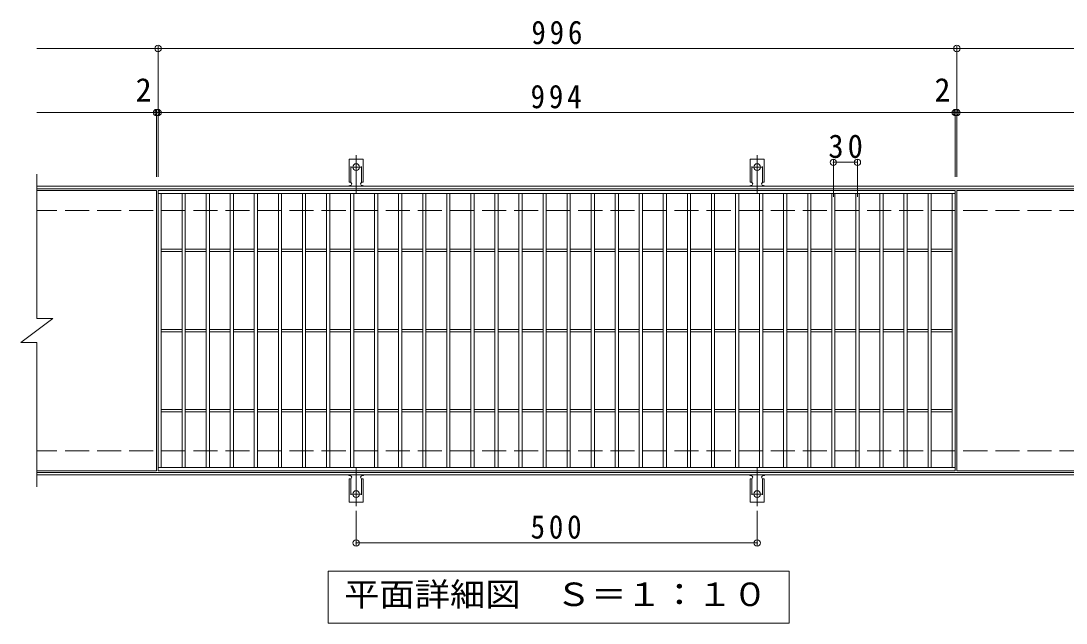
# Model space of a CAD drawing. Units: millimetres on the paper, enlarged 2 times, with parts at other scales. Extents: x -301 to 338, y -274 to 220.
# Drawn here: x -136.6 to 124, y 69.5 to 219.8 of the extents above; entities that cross this region are included whole.
import ezdxf
from ezdxf.enums import TextEntityAlignment as Align

# ---------------------------------------------------------------- set-up
doc = ezdxf.new("R2010")
doc.units = ezdxf.units.MM
doc.header["$LTSCALE"] = 2
doc.header["$PDMODE"] = 32
doc.header["$PDSIZE"] = 1.6
for name, pattern in [('CHAIN2', [12, 9, -1, 1, -1]), ('DASHED2', [3, 2, -1]), ('DASHED3', [4, 3, -1])]:
    doc.linetypes.add(name, pattern=pattern)
for name, color, linetype, lineweight in [('C-1', 2, 'Continuous', 9), ('C-2', 3, 'Continuous', 9), ('C-4', 7, 'Continuous', 9), ('C-5', 7, 'Continuous', 9), ('C-A', 3, 'Continuous', 9)]:
    doc.layers.add(name, color=color, linetype=linetype, lineweight=lineweight)
doc.styles.add('ＭＳ ゴシック', font='')
doc.styles.get('ＭＳ ゴシック').set_extended_font_data('MS Gothic')

msp = doc.modelspace()

# ---------------------------------------------------------------- linework, layer by layer
at = {"layer": 'C-1'}
for p, q in [((128.4, 178.487), (-132.6, 178.487)), ((128.4, 177.887), (-132.6, 177.887)), ((128.4, 107.087), (-132.6, 107.086)), ((128.4, 106.487), (-132.6, 106.486))]:
    msp.add_line(p, q, dxfattribs=at)
at = {"layer": 'C-1', "linetype": 'DASHED3'}
for p, q in [((128.4, 172.486), (-132.6, 172.486)), ((128.4, 112.487), (-132.6, 112.486))]:
    msp.add_line(p, q, dxfattribs=at)
at = {"layer": 'C-2'}
for p, q in [((-132.6, 181.487), (-132.6, 145.487)), ((-102.8, 177.486), (-132.6, 177.486)), ((-102.8, 177.486), (-102.8, 107.486)), ((96.4, 177.486), (96.4, 107.486)), ((96.8, 177.487), (96.8, 107.486)), ((128.4, 177.487), (96.8, 177.487)), ((-102.4, 176.686), (96.4, 176.686)), ((-101.6, 108.286), (-101.6, 176.686)), ((-96.4, 108.286), (-96.4, 176.686)), ((-95.6, 108.286), (-95.6, 176.686)), ((-90.4, 108.286), (-90.4, 176.686)), ((-89.6, 108.286), (-89.6, 176.686)), ((-84.4, 108.286), (-84.4, 176.686)), ((-83.6, 108.286), (-83.6, 176.686)), ((-78.4, 108.286), (-78.4, 176.686)), ((-77.6, 108.286), (-77.6, 176.686)), ((-72.4, 108.286), (-72.4, 176.686)), ((-71.6, 108.286), (-71.6, 176.686)), ((-66.4, 108.286), (-66.4, 176.686)), ((-65.6, 108.286), (-65.6, 176.686)), ((-60.4, 108.286), (-60.4, 176.686)), ((-59.6, 108.286), (-59.6, 176.686)), ((-54.4, 108.286), (-54.4, 176.686)), ((-53.6, 108.286), (-53.6, 176.686)), ((-48.4, 108.286), (-48.4, 176.686)), ((-47.6, 108.286), (-47.6, 176.686)), ((-42.4, 108.286), (-42.4, 176.686)), ((-41.6, 108.286), (-41.6, 176.686)), ((-36.4, 108.286), (-36.4, 176.686)), ((-35.6, 108.286), (-35.6, 176.686)), ((-30.4, 108.286), (-30.4, 176.686)), ((-29.6, 108.286), (-29.6, 176.686)), ((-24.4, 108.286), (-24.4, 176.686)), ((-23.6, 108.286), (-23.6, 176.686)), ((-18.4, 108.286), (-18.4, 176.686)), ((-17.6, 108.286), (-17.6, 176.686)), ((-12.4, 108.286), (-12.4, 176.686)), ((-11.6, 108.286), (-11.6, 176.686)), ((-6.4, 108.286), (-6.4, 176.686)), ((-5.6, 108.286), (-5.6, 176.686)), ((-0.4, 108.286), (-0.4, 176.686)), ((0.4, 108.286), (0.4, 176.686)), ((5.6, 108.286), (5.6, 176.686)), ((6.4, 108.286), (6.4, 176.686)), ((11.6, 108.286), (11.6, 176.686)), ((12.4, 108.286), (12.4, 176.686)), ((17.6, 108.286), (17.6, 176.686)), ((18.4, 108.286), (18.4, 176.686)), ((23.6, 108.286), (23.6, 176.686)), ((24.4, 108.286), (24.4, 176.686)), ((29.6, 108.286), (29.6, 176.686)), ((30.4, 108.286), (30.4, 176.686)), ((35.6, 108.286), (35.6, 176.686)), ((36.4, 108.286), (36.4, 176.686)), ((41.6, 108.286), (41.6, 176.686)), ((42.4, 108.286), (42.4, 176.686)), ((47.6, 108.286), (47.6, 176.686)), ((48.4, 108.286), (48.4, 176.686)), ((53.6, 108.286), (53.6, 176.686)), ((54.4, 108.286), (54.4, 176.686)), ((59.6, 108.286), (59.6, 176.686)), ((60.4, 108.286), (60.4, 176.686)), ((65.6, 108.286), (65.6, 176.686)), ((66.4, 108.286), (66.4, 176.686)), ((71.6, 108.286), (71.6, 176.686)), ((72.4, 108.286), (72.4, 176.686)), ((77.6, 108.286), (77.6, 176.686)), ((78.4, 108.286), (78.4, 176.686)), ((83.6, 108.286), (83.6, 176.686)), ((84.4, 108.286), (84.4, 176.686)), ((89.6, 108.286), (89.6, 176.686)), ((90.4, 108.286), (90.4, 176.686)), ((95.6, 108.286), (95.6, 176.686)), ((-101.6, 162.786), (-96.4, 162.786)), ((-101.6, 162.186), (-96.4, 162.186)), ((-95.6, 162.786), (-90.4, 162.786)), ((-95.6, 162.186), (-90.4, 162.186)), ((-89.6, 162.786), (-84.4, 162.786)), ((-89.6, 162.186), (-84.4, 162.186)), ((-83.6, 162.786), (-78.4, 162.786)), ((-83.6, 162.186), (-78.4, 162.186)), ((-77.6, 162.786), (-72.4, 162.786)), ((-77.6, 162.186), (-72.4, 162.186)), ((-71.6, 162.786), (-66.4, 162.786)), ((-71.6, 162.186), (-66.4, 162.186)), ((-65.6, 162.786), (-60.4, 162.786)), ((-65.6, 162.186), (-60.4, 162.186)), ((-59.6, 162.786), (-54.4, 162.786)), ((-59.6, 162.186), (-54.4, 162.186)), ((-53.6, 162.786), (-48.4, 162.786)), ((-53.6, 162.186), (-48.4, 162.186)), ((-47.6, 162.786), (-42.4, 162.786)), ((-47.6, 162.186), (-42.4, 162.186)), ((-41.6, 162.786), (-36.4, 162.786)), ((-41.6, 162.186), (-36.4, 162.186)), ((-35.6, 162.786), (-30.4, 162.786)), ((-35.6, 162.186), (-30.4, 162.186)), ((-29.6, 162.786), (-24.4, 162.786)), ((-29.6, 162.186), (-24.4, 162.186)), ((-23.6, 162.786), (-18.4, 162.786)), ((-23.6, 162.186), (-18.4, 162.186)), ((-17.6, 162.786), (-12.4, 162.786)), ((-17.6, 162.186), (-12.4, 162.186)), ((-11.6, 162.786), (-6.4, 162.786)), ((-11.6, 162.186), (-6.4, 162.186)), ((-5.6, 162.786), (-0.4, 162.786)), ((-5.6, 162.186), (-0.4, 162.186)), ((0.4, 162.786), (5.6, 162.786)), ((0.4, 162.186), (5.6, 162.186)), ((6.4, 162.786), (11.6, 162.786)), ((6.4, 162.186), (11.6, 162.186)), ((12.4, 162.786), (17.6, 162.786)), ((12.4, 162.186), (17.6, 162.186)), ((18.4, 162.786), (23.6, 162.786)), ((18.4, 162.186), (23.6, 162.186)), ((24.4, 162.786), (29.6, 162.786)), ((24.4, 162.186), (29.6, 162.186)), ((30.4, 162.786), (35.6, 162.786)), ((30.4, 162.186), (35.6, 162.186)), ((36.4, 162.786), (41.6, 162.786)), ((36.4, 162.186), (41.6, 162.186)), ((42.4, 162.786), (47.6, 162.786)), ((42.4, 162.186), (47.6, 162.186)), ((48.4, 162.786), (53.6, 162.786)), ((48.4, 162.186), (53.6, 162.186)), ((54.4, 162.786), (59.6, 162.786)), ((54.4, 162.186), (59.6, 162.186)), ((60.4, 162.786), (65.6, 162.786)), ((60.4, 162.186), (65.6, 162.186)), ((66.4, 162.786), (71.6, 162.786)), ((66.4, 162.186), (71.6, 162.186)), ((72.4, 162.786), (77.6, 162.786)), ((72.4, 162.186), (77.6, 162.186)), ((78.4, 162.786), (83.6, 162.786)), ((78.4, 162.186), (83.6, 162.186)), ((84.4, 162.786), (89.6, 162.786)), ((84.4, 162.186), (89.6, 162.186)), ((90.4, 162.786), (95.6, 162.786)), ((90.4, 162.186), (95.6, 162.186)), ((-136.6, 139.486), (-128.6, 145.487)), ((-132.6, 145.487), (-128.6, 145.487)), ((-101.6, 142.786), (-96.4, 142.786)), ((-101.6, 142.186), (-96.4, 142.186)), ((-95.6, 142.786), (-90.4, 142.786)), ((-95.6, 142.186), (-90.4, 142.186)), ((-89.6, 142.786), (-84.4, 142.786)), ((-89.6, 142.186), (-84.4, 142.186)), ((-83.6, 142.786), (-78.4, 142.786)), ((-83.6, 142.186), (-78.4, 142.186)), ((-77.6, 142.786), (-72.4, 142.786)), ((-77.6, 142.186), (-72.4, 142.186)), ((-71.6, 142.786), (-66.4, 142.786)), ((-71.6, 142.186), (-66.4, 142.186)), ((-65.6, 142.786), (-60.4, 142.786)), ((-65.6, 142.186), (-60.4, 142.186)), ((-59.6, 142.786), (-54.4, 142.786)), ((-59.6, 142.186), (-54.4, 142.186)), ((-53.6, 142.786), (-48.4, 142.786)), ((-53.6, 142.186), (-48.4, 142.186)), ((-47.6, 142.786), (-42.4, 142.786)), ((-47.6, 142.186), (-42.4, 142.186)), ((-41.6, 142.786), (-36.4, 142.786)), ((-41.6, 142.186), (-36.4, 142.186)), ((-35.6, 142.786), (-30.4, 142.786)), ((-35.6, 142.186), (-30.4, 142.186)), ((-29.6, 142.786), (-24.4, 142.786)), ((-29.6, 142.186), (-24.4, 142.186)), ((-23.6, 142.786), (-18.4, 142.786)), ((-23.6, 142.186), (-18.4, 142.186)), ((-17.6, 142.786), (-12.4, 142.786)), ((-17.6, 142.186), (-12.4, 142.186)), ((-11.6, 142.786), (-6.4, 142.786)), ((-11.6, 142.186), (-6.4, 142.186)), ((-5.6, 142.786), (-0.4, 142.786)), ((-5.6, 142.186), (-0.4, 142.186)), ((0.4, 142.786), (5.6, 142.786)), ((0.4, 142.186), (5.6, 142.186)), ((6.4, 142.786), (11.6, 142.786)), ((6.4, 142.186), (11.6, 142.186)), ((12.4, 142.786), (17.6, 142.786)), ((12.4, 142.186), (17.6, 142.186)), ((18.4, 142.786), (23.6, 142.786)), ((18.4, 142.186), (23.6, 142.186)), ((24.4, 142.786), (29.6, 142.786)), ((24.4, 142.186), (29.6, 142.186)), ((30.4, 142.786), (35.6, 142.786)), ((30.4, 142.186), (35.6, 142.186)), ((36.4, 142.786), (41.6, 142.786)), ((36.4, 142.186), (41.6, 142.186)), ((42.4, 142.786), (47.6, 142.786)), ((42.4, 142.186), (47.6, 142.186)), ((48.4, 142.786), (53.6, 142.786)), ((48.4, 142.186), (53.6, 142.186)), ((54.4, 142.786), (59.6, 142.786)), ((54.4, 142.186), (59.6, 142.186)), ((60.4, 142.786), (65.6, 142.786)), ((60.4, 142.186), (65.6, 142.186)), ((66.4, 142.786), (71.6, 142.786)), ((66.4, 142.186), (71.6, 142.186)), ((72.4, 142.786), (77.6, 142.786)), ((72.4, 142.186), (77.6, 142.186)), ((78.4, 142.786), (83.6, 142.786)), ((78.4, 142.186), (83.6, 142.186)), ((84.4, 142.786), (89.6, 142.786)), ((84.4, 142.186), (89.6, 142.186)), ((90.4, 142.786), (95.6, 142.786)), ((90.4, 142.186), (95.6, 142.186)), ((-136.6, 139.486), (-132.6, 139.486)), ((-132.6, 139.486), (-132.6, 103.486)), ((-101.6, 122.786), (-96.4, 122.786)), ((-95.6, 122.786), (-90.4, 122.786)), ((-89.6, 122.786), (-84.4, 122.786)), ((-83.6, 122.786), (-78.4, 122.786)), ((-77.6, 122.786), (-72.4, 122.786)), ((-71.6, 122.786), (-66.4, 122.786)), ((-65.6, 122.786), (-60.4, 122.786)), ((-59.6, 122.786), (-54.4, 122.786)), ((-53.6, 122.786), (-48.4, 122.786)), ((-47.6, 122.786), (-42.4, 122.786)), ((-41.6, 122.786), (-36.4, 122.786)), ((-35.6, 122.786), (-30.4, 122.786)), ((-29.6, 122.786), (-24.4, 122.786)), ((-23.6, 122.786), (-18.4, 122.786)), ((-17.6, 122.786), (-12.4, 122.786)), ((-11.6, 122.786), (-6.4, 122.786)), ((-5.6, 122.786), (-0.4, 122.786)), ((0.4, 122.786), (5.6, 122.786)), ((6.4, 122.786), (11.6, 122.786)), ((12.4, 122.786), (17.6, 122.786)), ((18.4, 122.786), (23.6, 122.786)), ((24.4, 122.786), (29.6, 122.786)), ((30.4, 122.786), (35.6, 122.786)), ((36.4, 122.786), (41.6, 122.786)), ((42.4, 122.786), (47.6, 122.786)), ((48.4, 122.786), (53.6, 122.786)), ((54.4, 122.786), (59.6, 122.786)), ((60.4, 122.786), (65.6, 122.786)), ((66.4, 122.786), (71.6, 122.786)), ((72.4, 122.786), (77.6, 122.786)), ((78.4, 122.786), (83.6, 122.786)), ((84.4, 122.786), (89.6, 122.786)), ((90.4, 122.786), (95.6, 122.786)), ((-101.6, 122.186), (-96.4, 122.186)), ((-95.6, 122.186), (-90.4, 122.186)), ((-89.6, 122.186), (-84.4, 122.186)), ((-83.6, 122.186), (-78.4, 122.186)), ((-77.6, 122.186), (-72.4, 122.186)), ((-71.6, 122.186), (-66.4, 122.186)), ((-65.6, 122.186), (-60.4, 122.186)), ((-59.6, 122.186), (-54.4, 122.186)), ((-53.6, 122.186), (-48.4, 122.186)), ((-47.6, 122.186), (-42.4, 122.186)), ((-41.6, 122.186), (-36.4, 122.186)), ((-35.6, 122.186), (-30.4, 122.186)), ((-29.6, 122.186), (-24.4, 122.186)), ((-23.6, 122.186), (-18.4, 122.186)), ((-17.6, 122.186), (-12.4, 122.186)), ((-11.6, 122.186), (-6.4, 122.186)), ((-5.6, 122.186), (-0.4, 122.186)), ((0.4, 122.186), (5.6, 122.186)), ((6.4, 122.186), (11.6, 122.186)), ((12.4, 122.186), (17.6, 122.186)), ((18.4, 122.186), (23.6, 122.186)), ((24.4, 122.186), (29.6, 122.186)), ((30.4, 122.186), (35.6, 122.186)), ((36.4, 122.186), (41.6, 122.186)), ((42.4, 122.186), (47.6, 122.186)), ((48.4, 122.186), (53.6, 122.186)), ((54.4, 122.186), (59.6, 122.186)), ((60.4, 122.186), (65.6, 122.186)), ((66.4, 122.186), (71.6, 122.186)), ((72.4, 122.186), (77.6, 122.186)), ((78.4, 122.186), (83.6, 122.186)), ((84.4, 122.186), (89.6, 122.186)), ((90.4, 122.186), (95.6, 122.186)), ((-102.8, 107.486), (-132.6, 107.486)), ((96.4, 108.286), (-102.4, 108.286)), ((96.4, 107.486), (-102.4, 107.486)), ((128.4, 107.486), (96.8, 107.486))]:
    msp.add_line(p, q, dxfattribs=at)
msp.add_lwpolyline([(-102.4, 107.486), (-102.4, 177.486), (96.4, 177.486)], dxfattribs=at)
at = {"layer": 'C-4'}
for p, q in [((-132.6, 212.886), (128.4, 212.886)), ((-102.4, 180.886), (-102.4, 213.487)), ((96.8, 180.886), (96.8, 213.487)), ((-132.6, 196.887), (128.4, 196.887)), ((-102.8, 180.886), (-102.8, 197.486)), ((96.4, 180.886), (96.4, 197.486)), ((66, 175.887), (66, 185.087)), ((72, 175.887), (72, 185.087)), ((66, 184.487), (72, 184.487)), ((-53, 97.543), (-53, 88.886)), ((47, 97.543), (47, 88.886)), ((-53, 89.486), (47, 89.486))]:
    msp.add_line(p, q, dxfattribs=at)
for p in [(-102.4, 212.886), (96.8, 212.886), (-102.8, 196.887), (-102.4, 196.887), (96.4, 196.887), (96.8, 196.887), (66, 184.487), (72, 184.487), (-53, 89.486), (47, 89.486)]:
    msp.add_point(p, dxfattribs=at)
at = {"layer": 'C-5'}
msp.add_lwpolyline([(-60, 69.486), (-60, 82.486), (55, 82.486), (55, 69.486)], close=True, dxfattribs=at)
at = {"layer": 'C-A'}
for p, q in [((-54.75, 179.486), (-54.75, 185.286)), ((-51.25, 185.286), (-54.75, 185.286)), ((-51.25, 179.486), (-51.25, 185.286)), ((45.25, 179.486), (45.25, 185.286)), ((48.75, 185.286), (45.25, 185.286)), ((48.75, 179.486), (48.75, 185.286)), ((-54.75, 179.486), (-54.5, 179.486)), ((-54.6, 178.686), (-54.5, 178.686)), ((-51.501, 178.686), (-51.398, 178.686)), ((-51.25, 179.486), (-51.5, 179.486)), ((45.25, 179.486), (45.5, 179.486)), ((45.4, 178.686), (45.5, 178.686)), ((48.499, 178.686), (48.602, 178.686)), ((48.75, 179.486), (48.5, 179.486)), ((-54.75, 105.486), (-54.5, 105.486)), ((-54.75, 105.486), (-54.75, 99.686)), ((-54.6, 106.286), (-54.5, 106.286)), ((-51.501, 106.286), (-51.398, 106.286)), ((-51.25, 105.486), (-51.5, 105.486)), ((-51.25, 105.486), (-51.25, 99.686)), ((45.25, 105.486), (45.5, 105.486)), ((45.25, 105.486), (45.25, 99.686)), ((45.4, 106.286), (45.5, 106.286)), ((48.499, 106.286), (48.602, 106.286)), ((48.75, 105.486), (48.5, 105.486)), ((48.75, 105.486), (48.75, 99.686)), ((-51.25, 99.686), (-54.75, 99.686)), ((48.75, 99.686), (45.25, 99.686))]:
    msp.add_line(p, q, dxfattribs=at)
at = {"layer": 'C-A', "linetype": 'DASHED2'}
for p, q in [((-54.35, 179.457), (-54.35, 185.286)), ((-51.65, 179.457), (-51.65, 185.286)), ((45.65, 179.457), (45.65, 185.286)), ((48.35, 179.457), (48.35, 185.286)), ((-54.35, 105.515), (-54.35, 99.686)), ((-51.65, 105.515), (-51.65, 99.686)), ((45.65, 105.515), (45.65, 99.686)), ((48.35, 105.515), (48.35, 99.686))]:
    msp.add_line(p, q, dxfattribs=at)
at = {"layer": 'C-A', "color": 7, "linetype": 'CHAIN2'}
for p, q in [((-53, 176.793), (-53, 186.273)), ((47, 176.793), (47, 186.273)), ((-54.155, 183.286), (-51.845, 183.286)), ((45.845, 183.286), (48.155, 183.286)), ((-53, 108.18), (-53, 98.7)), ((47, 108.18), (47, 98.7)), ((-54.155, 101.686), (-51.845, 101.686)), ((45.845, 101.686), (48.155, 101.686))]:
    msp.add_line(p, q, dxfattribs=at)
at = {"layer": 'C-A'}
for centre in [(-53, 183.286), (47, 183.286), (-53, 101.686), (47, 101.686)]:
    msp.add_circle(centre, 0.85, dxfattribs=at)
for centre, start, end in [((-54.6, 178.286), 90.27596, 150.00047), ((-54.5, 179.086), 270, 90), ((-51.5, 179.086), 90, 269.8667), ((-51.4, 178.286), 29.99927, 89.75836), ((45.4, 178.286), 90.27596, 150.00047), ((45.5, 179.086), 270, 90), ((48.5, 179.086), 90, 269.8667), ((48.6, 178.286), 29.99927, 89.75836), ((-54.6, 106.686), 209.99951, 269.72403), ((-54.5, 105.886), 270, 90), ((-51.5, 105.886), 90.13329, 270), ((-51.4, 106.686), 270.24162, 330.00072), ((45.4, 106.686), 209.99951, 269.72403), ((45.5, 105.886), 270, 90), ((48.5, 105.886), 90.13329, 270), ((48.6, 106.686), 270.24162, 330.00072)]:
    msp.add_arc(centre, 0.4, start, end, dxfattribs=at)

# ---------------------------------------------------------------- texts
at = {"layer": 'C-4', "color": 2, "style": 'ＭＳ ゴシック'}
for p in [(-107.992, 197.886), (91.208, 197.886)]:
    msp.add_text('2', height=5.865, dxfattribs=at).set_placement(p, align=Align.BOTTOM_LEFT)
at = {"layer": 'C-4', "color": 2, "char_height": 5.865, "attachment_point": 7, "style": 'ＭＳ ゴシック'}
for s, insert in [('\\T1.27;\\W0.9;996', (-9.3, 213.886)), ('\\T1.27;\\W0.9;994', (-9.5, 197.886)), ('\\T1.27;\\W0.95;30', (64.75, 185.487)), ('\\T1.27;\\W0.9;500', (-9.5, 90.486))]:
    msp.add_mtext(s, dxfattribs=dict(at, insert=insert))
at = {"layer": 'C-5', "color": 2, "style": 'ＭＳ ゴシック', "width": 1.1}
msp.add_text('平面詳細図\u3000Ｓ＝１：１０', height=5.865, dxfattribs=at).set_placement((-56, 71.986), align=Align.BOTTOM_LEFT)

doc.saveas('drawing.dxf')
